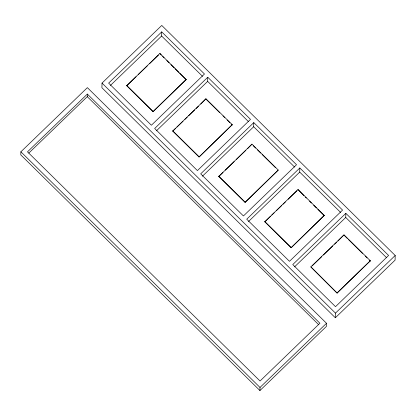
<?xml version="1.0" encoding="UTF-8"?>
<svg xmlns="http://www.w3.org/2000/svg" width="416" height="416" viewBox="0 0 416 416"><rect width="100%" height="100%" fill="white"/><g stroke="black" fill="none" stroke-linecap="round" stroke-linejoin="round"><path stroke-width="0.62" d="M20.883 151.804L20.8 154.908L259.932 390.556L326.43 326.388L326.508 323.284L87.376 87.636L20.883 151.804L260.01 387.457L259.932 390.556M28.824 153.072L87.282 96.663L87.35 94.078L319.904 323.248L260.042 381.014L27.487 151.84L87.35 94.078M102.029 83.08L101.91 87.734L335.348 317.777L395.08 260.14L395.2 255.486L161.756 25.444L102.029 83.08L335.473 313.123L335.348 317.777M126.703 85.748L159.895 53.42L186.186 79.648L153.005 111.67L126.703 85.748L136.053 76.731M153.005 111.67L186.196 79.336M159.895 53.42L161.268 55.094M110.391 85.457L161.621 36.02L161.73 31.881L204.469 74.006L151.382 125.237L108.638 83.117L161.73 31.881M172.734 131.108L205.925 98.779L232.227 124.701L199.035 157.03L172.734 131.108L175.536 128.404M199.035 157.03L232.227 124.701M200.777 104.052L205.925 98.779M156.421 130.816L207.652 81.385L207.761 77.246L250.5 119.366L197.413 170.596L154.669 128.476L207.761 77.246M218.764 176.472L251.956 144.139L278.257 170.061L245.066 202.389L218.764 176.472L222.971 172.411M245.066 202.389L278.257 170.061M251.956 144.139L247.738 148.507M202.452 176.181L253.682 126.745L253.791 122.606L296.53 164.726L243.443 215.961L200.699 173.836L253.791 122.606M264.794 221.832L297.986 189.498L324.288 215.42L291.096 247.754L264.794 221.832L270.405 216.419M291.096 247.754L324.288 215.42M297.986 189.498L303.976 195.723M248.482 221.541L299.712 172.104L299.822 167.965L342.566 210.085L289.474 261.321L246.73 219.201L299.822 167.965M310.835 266.885L337.132 293.114L370.318 260.78L344.016 234.863L310.835 266.885L337.132 293.114M344.016 234.863L337.932 241.036M294.512 266.9L345.743 217.464L345.852 213.33L388.596 255.45L335.504 306.68L292.76 264.56L345.852 213.33M138.388 74.474L147.269 65.905M149.604 63.648L158.486 55.084M176.94 127.052L183.014 121.186M184.886 119.382L187.221 117.13M188.625 115.778L194.698 109.912M196.102 108.56L198.437 106.304M225.306 170.154L234.187 161.59M236.522 159.333L245.872 150.311M271.804 215.067L274.144 212.81M276.479 210.558L281.622 205.598M283.02 204.24L285.36 201.989M288.163 199.28L297.045 190.715M312.229 265.84L321.573 256.818M323.445 255.018L332.79 245.996M334.662 244.192L336.528 242.388M337.137 292.802L370.318 260.78M335.473 313.123L395.2 255.486M260.01 387.457L326.508 323.284M161.621 36.02L202.524 76.331M207.652 81.385L248.555 121.69M253.682 126.745L294.585 167.055M299.712 172.104L340.616 212.415M345.743 217.464L386.646 257.774M162.656 56.456L164.039 57.819M166.806 60.549L169.114 62.821M170.96 64.641L174.19 67.824M175.115 68.734L178.807 72.374M179.728 73.284L186.186 79.648M205.915 99.091L219.757 112.731M222.992 115.913L224.838 117.733M227.141 120.006L229.913 122.736M231.296 124.098L232.222 125.008M253.328 145.813L255.637 148.086M257.483 149.906L260.712 153.088M262.101 154.456L275.48 167.643M305.36 197.085L306.285 197.995M309.514 201.178L311.36 202.998M313.669 205.27L316.436 208M317.819 209.368L324.282 215.732M344.469 235.628L347.24 238.358M348.624 239.72L362.466 253.36M365.238 256.09L367.078 257.91M369.387 260.182L370.313 261.092M126.714 85.436L153.015 111.358M172.744 130.801L199.046 156.718M218.774 176.16L245.076 202.082M264.805 221.52L291.106 247.442M87.282 96.663L318.448 324.47"/></g></svg>
